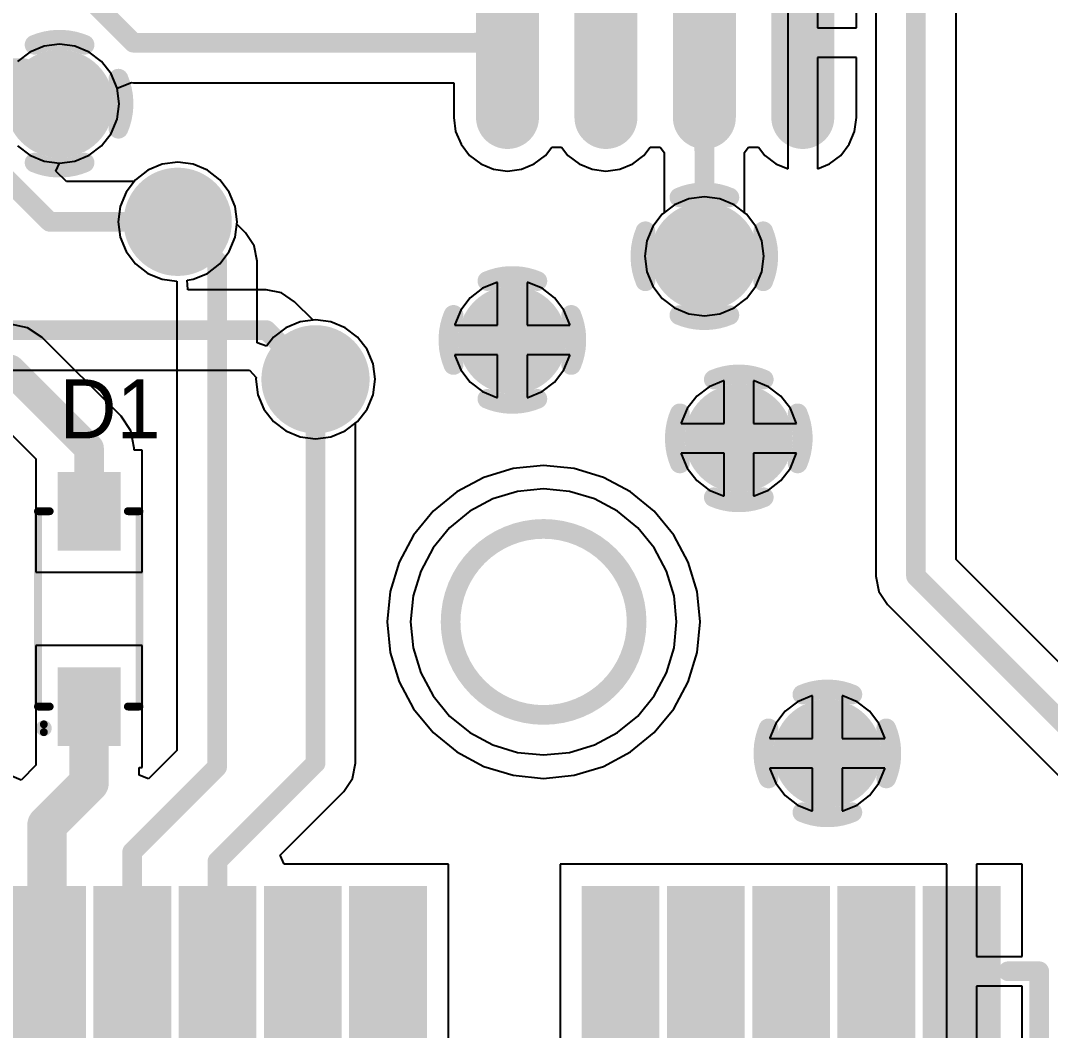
# Model space of a CAD drawing. Extents: x 68.2 to 119.3, y 46.6 to 104.3.
# Drawn here: x 98.72 to 112.01, y 69.96 to 82.99 of the extents above; entities that cross this region are included whole.
import ezdxf

# ---------------------------------------------------------------- set-up
doc = ezdxf.new("R2010")
doc.units = 0
doc.layers.get('0').update_dxf_attribs({"linetype": 'CONTINUOUS'})
for name, color, linetype in [('BOTTOMLAYER', 5, 'CONTINUOUS'), ('BOTTOMSOLDER', 6, 'CONTINUOUS'), ('INTERNALPLANE1', 76, 'CONTINUOUS'), ('INTERNALPLANE2', 16, 'CONTINUOUS'), ('KEEPOUTLAYER', 6, 'CONTINUOUS'), ('MULTILAYER', 9, 'CONTINUOUS'), ('TOPLAYER', 1, 'CONTINUOUS'), ('TOPOVERLAY', 2, 'CONTINUOUS'), ('TOPPASTE', 8, 'CONTINUOUS'), ('TOPSOLDER', 216, 'CONTINUOUS')]:
    doc.layers.add(name, color=color, linetype=linetype)

# ---------------------------------------------------------------- blocks, each defined once
blk = doc.blocks.new('SOD323_2')
at = {"layer": 'TOPLAYER'}
for points in [[(-2.926, -0.305), (-2.114, -0.305), (-2.926, 0.305), (-2.114, 0.305)], [(-0.406, -0.305), (0.406, -0.305), (-0.406, 0.305), (0.406, 0.305)]]:
    blk.add_solid(points, dxfattribs=at)
at = {"layer": 'TOPOVERLAY'}
for points, const_width in [([(-2.749, 0.584, 1), (-2.851, 0.584, 1)], 0.102), ([(-2.545, 0.66, 1), (-2.495, 0.66, 1)], 0.0508), ([(-2.545, 0.66, 1), (-2.495, 0.66, 1)], 0.0508), ([(-0.025, 0.66, 1), (0.025, 0.66, 1)], 0.0508), ([(-0.025, 0.66, 1), (0.025, 0.66, 1)], 0.0508), ([(-2.876, 0.584, 1), (-2.825, 0.584, 1)], 0.0508), ([(-2.775, 0.584, 1), (-2.724, 0.584, 1)], 0.0508), ([(-2.545, 0.508, 1), (-2.495, 0.508, 1)], 0.0508), ([(-0.025, 0.508, 1), (0.025, 0.508, 1)], 0.0508), ([(-2.545, -0.5, 1), (-2.495, -0.5, 1)], 0.0508), ([(-0.025, -0.5, 1), (0.025, -0.5, 1)], 0.0508), ([(-2.545, -0.65, 1), (-2.495, -0.65, 1)], 0.0508), ([(-2.545, -0.65, 1), (-2.495, -0.65, 1)], 0.0508), ([(-0.025, -0.65, 1), (0.025, -0.65, 1)], 0.0508), ([(-0.025, -0.65, 1), (0.025, -0.65, 1)], 0.0508)]:
    blk.add_lwpolyline(points, format="xyb", close=True, dxfattribs=dict(at, const_width=const_width))
at = {"layer": 'TOPOVERLAY', "const_width": 0.102}
for points in [[(-2.52, 0.66), (-2.52, 0.508)], [(-2.52, 0.66), (0, 0.66)], [(0, 0.66), (0, 0.508)], [(-2.52, -0.5), (-2.52, -0.65)], [(0, -0.5), (0, -0.65)], [(-2.52, -0.65), (0, -0.65)]]:
    blk.add_lwpolyline(points, dxfattribs=at)
at = {"layer": 'TOPPASTE'}
for points in [[(-2.926, -0.305), (-2.114, -0.305), (-2.926, 0.305), (-2.114, 0.305)], [(-0.406, -0.305), (0.406, -0.305), (-0.406, 0.305), (0.406, 0.305)]]:
    blk.add_solid(points, dxfattribs=at)
at = {"layer": 'TOPSOLDER'}
for points in [[(-3.028, -0.406), (-2.012, -0.406), (-3.028, 0.406), (-2.012, 0.406)], [(-0.508, -0.406), (0.508, -0.406), (-0.508, 0.406), (0.508, 0.406)]]:
    blk.add_solid(points, dxfattribs=at)
blk = doc.blocks.new('NEO_M8N_10')
at = {"layer": 'TOPLAYER'}
for points in [[(1.8, 13.2), (1.8, 11.2), (2.6, 13.2), (2.6, 11.2)], [(2.9, 13.2), (2.9, 11.2), (3.7, 13.2), (3.7, 11.2)], [(4, 13.2), (4, 11.2), (4.8, 13.2), (4.8, 11.2)], [(5.1, 13.2), (5.1, 11.2), (5.9, 13.2), (5.9, 11.2)], [(6.2, 13.2), (6.2, 11.2), (7, 13.2), (7, 11.2)], [(9.2, 13.2), (9.2, 11.2), (10, 13.2), (10, 11.2)], [(10.3, 13.2), (10.3, 11.2), (11.1, 13.2), (11.1, 11.2)], [(11.4, 13.2), (11.4, 11.2), (12.2, 13.2), (12.2, 11.2)], [(12.5, 13.2), (12.5, 11.2), (13.3, 13.2), (13.3, 11.2)], [(13.6, 13.2), (13.6, 11.2), (14.4, 13.2), (14.4, 11.2)]]:
    blk.add_solid(points, dxfattribs=at)
at = {"layer": 'TOPOVERLAY', "const_width": 0.254}
for points in [[(14.6, 12.2), (15, 12.2)], [(15, 12.2), (15, 0)]]:
    blk.add_lwpolyline(points, dxfattribs=at)
at = {"layer": 'TOPOVERLAY', "const_width": 0.127}
for points in [[(14.536, 12.2, 1), (14.663, 12.2, 1)], [(14.937, 12.2, 1), (15.064, 12.2, 1)], [(14.937, 12.2, 1), (15.064, 12.2, 1)]]:
    blk.add_lwpolyline(points, format="xyb", close=True, dxfattribs=at)
at = {"layer": 'TOPPASTE'}
for points in [[(1.8, 13.2), (1.8, 11.2), (2.6, 13.2), (2.6, 11.2)], [(2.9, 13.2), (2.9, 11.2), (3.7, 13.2), (3.7, 11.2)], [(4, 13.2), (4, 11.2), (4.8, 13.2), (4.8, 11.2)], [(5.1, 13.2), (5.1, 11.2), (5.9, 13.2), (5.9, 11.2)], [(6.2, 13.2), (6.2, 11.2), (7, 13.2), (7, 11.2)], [(9.2, 13.2), (9.2, 11.2), (10, 13.2), (10, 11.2)], [(10.3, 13.2), (10.3, 11.2), (11.1, 13.2), (11.1, 11.2)], [(11.4, 13.2), (11.4, 11.2), (12.2, 13.2), (12.2, 11.2)], [(12.5, 13.2), (12.5, 11.2), (13.3, 13.2), (13.3, 11.2)], [(13.6, 13.2), (13.6, 11.2), (14.4, 13.2), (14.4, 11.2)]]:
    blk.add_solid(points, dxfattribs=at)
at = {"layer": 'TOPSOLDER'}
for points in [[(1.698, 13.302), (1.698, 11.098), (2.702, 13.302), (2.702, 11.098)], [(2.798, 13.302), (2.798, 11.098), (3.802, 13.302), (3.802, 11.098)], [(3.898, 13.302), (3.898, 11.098), (4.902, 13.302), (4.902, 11.098)], [(4.998, 13.302), (4.998, 11.098), (6.002, 13.302), (6.002, 11.098)], [(6.098, 13.302), (6.098, 11.098), (7.102, 13.302), (7.102, 11.098)], [(9.098, 13.302), (9.098, 11.098), (10.102, 13.302), (10.102, 11.098)], [(10.198, 13.302), (10.198, 11.098), (11.202, 13.302), (11.202, 11.098)], [(11.298, 13.302), (11.298, 11.098), (12.302, 13.302), (12.302, 11.098)], [(12.398, 13.302), (12.398, 11.098), (13.402, 13.302), (13.402, 11.098)], [(13.498, 13.302), (13.498, 11.098), (14.502, 13.302), (14.502, 11.098)]]:
    blk.add_solid(points, dxfattribs=at)
blk = doc.blocks.new('SO_8_11')
at = {"layer": 'TOPLAYER', "const_width": 0.61}
for points in [[(0.965, 0), (-0.965, 0)], [(6.553, 0), (4.623, 0)], [(0.965, -1.27), (-0.965, -1.27)], [(6.553, -1.27), (4.623, -1.27)], [(0.965, -2.54), (-0.965, -2.54)], [(6.553, -2.54), (4.623, -2.54)], [(0.965, -3.81), (-0.965, -3.81)], [(6.553, -3.81), (4.623, -3.81)]]:
    blk.add_lwpolyline(points, dxfattribs=at)
at = {"layer": 'TOPLAYER', "const_width": 0.305}
for points in [[(-1.118, 0, 1), (-0.813, 0, 1)], [(0.813, 0, 1), (1.118, 0, 1)], [(4.47, 0, 1), (4.775, 0, 1)], [(6.401, 0, 1), (6.706, 0, 1)], [(-1.118, -1.27, 1), (-0.813, -1.27, 1)], [(0.813, -1.27, 1), (1.118, -1.27, 1)], [(4.47, -1.27, 1), (4.775, -1.27, 1)], [(6.401, -1.27, 1), (6.706, -1.27, 1)], [(-1.118, -2.54, 1), (-0.813, -2.54, 1)], [(0.813, -2.54, 1), (1.118, -2.54, 1)], [(4.47, -2.54, 1), (4.775, -2.54, 1)], [(6.401, -2.54, 1), (6.706, -2.54, 1)], [(-1.118, -3.81, 1), (-0.813, -3.81, 1)], [(0.813, -3.81, 1), (1.118, -3.81, 1)], [(4.47, -3.81, 1), (4.775, -3.81, 1)], [(6.401, -3.81, 1), (6.706, -3.81, 1)]]:
    blk.add_lwpolyline(points, format="xyb", close=True, dxfattribs=at)
at = {"layer": 'TOPOVERLAY', "const_width": 0.254}
for points in [[(1.524, 0.635), (1.524, -4.445)], [(1.524, 0.635), (2.159, 0.635)], [(3.429, 0.635), (4.064, 0.635)], [(4.064, 0.635), (4.064, -4.445)], [(1.524, -4.445), (4.064, -4.445)]]:
    blk.add_lwpolyline(points, dxfattribs=at)
at = {"layer": 'TOPOVERLAY', "const_width": 0.127}
for points in [[(1.46, 0.635, 1), (1.587, 0.635, 1)], [(1.46, 0.635, 1), (1.587, 0.635, 1)], [(2.095, 0.635, 1), (2.223, 0.635, 1)], [(2.095, 0.635, 1), (2.223, 0.635, 1)], [(3.365, 0.635, 1), (3.493, 0.635, 1)], [(3.365, 0.635, 1), (3.493, 0.635, 1)], [(4, 0.635, 1), (4.128, 0.635, 1)], [(4, 0.635, 1), (4.128, 0.635, 1)], [(1.46, -4.445, 1), (1.587, -4.445, 1)], [(1.46, -4.445, 1), (1.587, -4.445, 1)], [(4, -4.445, 1), (4.128, -4.445, 1)], [(4, -4.445, 1), (4.128, -4.445, 1)]]:
    blk.add_lwpolyline(points, format="xyb", close=True, dxfattribs=at)
at = {"layer": 'TOPOVERLAY', "const_width": 0.254}
blk.add_lwpolyline([(3.429, 0.635, -1), (2.159, 0.635)], format="xyb", dxfattribs=at)
at = {"layer": 'TOPPASTE', "const_width": 0.61}
for points in [[(0.965, 0), (-0.965, 0)], [(6.553, 0), (4.623, 0)], [(0.965, -1.27), (-0.965, -1.27)], [(6.553, -1.27), (4.623, -1.27)], [(0.965, -2.54), (-0.965, -2.54)], [(6.553, -2.54), (4.623, -2.54)], [(0.965, -3.81), (-0.965, -3.81)], [(6.553, -3.81), (4.623, -3.81)]]:
    blk.add_lwpolyline(points, dxfattribs=at)
at = {"layer": 'TOPPASTE', "const_width": 0.305}
for points in [[(-1.118, 0, 1), (-0.813, 0, 1)], [(0.813, 0, 1), (1.118, 0, 1)], [(4.47, 0, 1), (4.775, 0, 1)], [(6.401, 0, 1), (6.706, 0, 1)], [(-1.118, -1.27, 1), (-0.813, -1.27, 1)], [(0.813, -1.27, 1), (1.118, -1.27, 1)], [(4.47, -1.27, 1), (4.775, -1.27, 1)], [(6.401, -1.27, 1), (6.706, -1.27, 1)], [(-1.118, -2.54, 1), (-0.813, -2.54, 1)], [(0.813, -2.54, 1), (1.118, -2.54, 1)], [(4.47, -2.54, 1), (4.775, -2.54, 1)], [(6.401, -2.54, 1), (6.706, -2.54, 1)], [(-1.118, -3.81, 1), (-0.813, -3.81, 1)], [(0.813, -3.81, 1), (1.118, -3.81, 1)], [(4.47, -3.81, 1), (4.775, -3.81, 1)], [(6.401, -3.81, 1), (6.706, -3.81, 1)]]:
    blk.add_lwpolyline(points, format="xyb", close=True, dxfattribs=at)
at = {"layer": 'TOPSOLDER', "const_width": 0.813}
for points in [[(0.965, 0), (-0.965, 0)], [(6.553, 0), (4.623, 0)], [(0.965, -1.27), (-0.965, -1.27)], [(6.553, -1.27), (4.623, -1.27)], [(0.965, -2.54), (-0.965, -2.54)], [(6.553, -2.54), (4.623, -2.54)], [(0.965, -3.81), (-0.965, -3.81)], [(6.553, -3.81), (4.623, -3.81)]]:
    blk.add_lwpolyline(points, dxfattribs=at)
at = {"layer": 'TOPSOLDER', "const_width": 0.406}
for points in [[(-1.168, 0, 1), (-0.762, 0, 1)], [(0.762, 0, 1), (1.168, 0, 1)], [(4.42, 0, 1), (4.826, 0, 1)], [(6.35, 0, 1), (6.756, 0, 1)], [(-1.168, -1.27, 1), (-0.762, -1.27, 1)], [(0.762, -1.27, 1), (1.168, -1.27, 1)], [(4.42, -1.27, 1), (4.826, -1.27, 1)], [(6.35, -1.27, 1), (6.756, -1.27, 1)], [(-1.168, -2.54, 1), (-0.762, -2.54, 1)], [(0.762, -2.54, 1), (1.168, -2.54, 1)], [(4.42, -2.54, 1), (4.826, -2.54, 1)], [(6.35, -2.54, 1), (6.756, -2.54, 1)], [(-1.168, -3.81, 1), (-0.762, -3.81, 1)], [(0.762, -3.81, 1), (1.168, -3.81, 1)], [(4.42, -3.81, 1), (4.826, -3.81, 1)], [(6.35, -3.81, 1), (6.756, -3.81, 1)]]:
    blk.add_lwpolyline(points, format="xyb", close=True, dxfattribs=at)
blk = doc.blocks.new('OLED_23')
at = {"layer": 'KEEPOUTLAYER'}
for points, const_width in [([(12.925, -23.45, 1), (10.525, -23.45, 1)], 0.254), ([(10.462, -23.45, 1), (10.589, -23.45, 1)], 0.127), ([(12.862, -23.45, 1), (12.989, -23.45, 1)], 0.127)]:
    blk.add_lwpolyline(points, format="xyb", close=True, dxfattribs=dict(at, const_width=const_width))

msp = doc.modelspace()

# ---------------------------------------------------------------- linework, layer by layer
at = {"layer": 'BOTTOMLAYER'}
for p, q in [((99.026, 82.657), (98.841, 82.581)), ((99.225, 82.684), (99.026, 82.657)), ((99.424, 82.657), (99.225, 82.684)), ((99.609, 82.581), (99.424, 82.657)), ((98.841, 82.581), (98.682, 82.458)), ((99.768, 82.458), (99.609, 82.581)), ((99.891, 82.299), (99.768, 82.458)), ((99.967, 82.114), (99.891, 82.299)), ((99.994, 81.915), (99.967, 82.114)), ((99.967, 81.716), (99.994, 81.915)), ((99.891, 81.531), (99.967, 81.716)), ((99.768, 81.372), (99.891, 81.531)), ((99.609, 81.249), (99.768, 81.372)), ((99.424, 81.173), (99.609, 81.249)), ((99.175, 81.046), (99.225, 81.146)), ((99.313, 80.909), (99.175, 81.046)), ((99.225, 81.146), (99.424, 81.173)), ((100.365, 81.057), (100.206, 80.934)), ((100.55, 81.133), (100.365, 81.057)), ((100.749, 81.16), (100.55, 81.133)), ((100.948, 81.133), (100.749, 81.16)), ((101.133, 81.057), (100.948, 81.133)), ((101.292, 80.934), (101.133, 81.057)), ((100.206, 80.934), (100.186, 80.909)), ((101.415, 80.775), (101.292, 80.934)), ((100.186, 80.909), (99.313, 80.909)), ((101.491, 80.59), (101.415, 80.775)), ((107.345, 80.689), (107.159, 80.612)), ((107.544, 80.715), (107.345, 80.689)), ((107.743, 80.689), (107.544, 80.715)), ((107.928, 80.612), (107.743, 80.689)), ((101.518, 80.391), (101.491, 80.59)), ((107.159, 80.612), (107, 80.49)), ((108.087, 80.49), (107.928, 80.612)), ((101.491, 80.192), (101.518, 80.391)), ((107, 80.49), (106.878, 80.331)), ((108.209, 80.331), (108.087, 80.49)), ((106.878, 80.331), (106.801, 80.145)), ((108.286, 80.145), (108.209, 80.331)), ((101.415, 80.007), (101.491, 80.192)), ((106.801, 80.145), (106.775, 79.946)), ((108.312, 79.946), (108.286, 80.145)), ((101.292, 79.848), (101.415, 80.007)), ((106.775, 79.946), (106.801, 79.747)), ((108.286, 79.747), (108.312, 79.946)), ((100.948, 79.649), (101.133, 79.725)), ((101.133, 79.725), (101.292, 79.848)), ((106.801, 79.747), (106.878, 79.562)), ((108.209, 79.562), (108.286, 79.747)), ((100.872, 79.639), (100.948, 79.649)), ((100.873, 79.631), (100.872, 79.639)), ((100.876, 79.586), (100.873, 79.631)), ((100.873, 79.631), (100.873, 79.631)), ((100.881, 79.512), (100.876, 79.586)), ((100.876, 79.586), (100.876, 79.586)), ((104.868, 79.609), (104.683, 79.533)), ((104.877, 79.61), (104.868, 79.609)), ((104.877, 79.057), (104.877, 79.61)), ((105.266, 79.609), (105.258, 79.61)), ((105.258, 79.61), (105.258, 79.057)), ((105.451, 79.533), (105.266, 79.609)), ((101.892, 79.512), (100.881, 79.512)), ((102.09, 79.473), (101.892, 79.512)), ((102.258, 79.36), (102.09, 79.473)), ((104.683, 79.533), (104.524, 79.41)), ((105.61, 79.41), (105.451, 79.533)), ((106.878, 79.562), (107, 79.403)), ((108.087, 79.403), (108.209, 79.562)), ((102.495, 79.123), (102.258, 79.36)), ((104.524, 79.41), (104.401, 79.251)), ((105.733, 79.251), (105.61, 79.41)), ((107, 79.403), (107.159, 79.281)), ((107.928, 79.281), (108.087, 79.403)), ((104.401, 79.251), (104.325, 79.066)), ((105.809, 79.066), (105.733, 79.251)), ((107.159, 79.281), (107.345, 79.204)), ((107.345, 79.204), (107.544, 79.178)), ((107.544, 79.178), (107.743, 79.204)), ((107.743, 79.204), (107.928, 79.281)), ((102.527, 79.128), (102.495, 79.123)), ((102.726, 79.101), (102.527, 79.128)), ((102.911, 79.025), (102.726, 79.101)), ((104.325, 79.066), (104.324, 79.057)), ((104.324, 79.057), (104.877, 79.057)), ((105.258, 79.057), (105.81, 79.057)), ((105.81, 79.057), (105.809, 79.066)), ((103.07, 78.902), (102.911, 79.025)), ((103.193, 78.743), (103.07, 78.902)), ((103.269, 78.558), (103.193, 78.743)), ((104.877, 78.676), (104.324, 78.676)), ((104.324, 78.676), (104.325, 78.668)), ((104.325, 78.668), (104.401, 78.483)), ((104.877, 78.124), (104.877, 78.676)), ((105.81, 78.676), (105.258, 78.676)), ((105.258, 78.676), (105.258, 78.124)), ((105.733, 78.483), (105.809, 78.668)), ((105.809, 78.668), (105.81, 78.676)), ((103.296, 78.359), (103.269, 78.558)), ((98.59, 78.476), (101.677, 78.476)), ((101.677, 78.476), (101.677, 78.476)), ((101.677, 78.476), (101.677, 78.476)), ((101.677, 78.476), (101.761, 78.381)), ((104.401, 78.483), (104.524, 78.324)), ((105.61, 78.324), (105.733, 78.483)), ((101.761, 78.381), (101.758, 78.359)), ((101.758, 78.359), (101.785, 78.16)), ((103.269, 78.16), (103.296, 78.359)), ((104.524, 78.324), (104.683, 78.201)), ((105.451, 78.201), (105.61, 78.324)), ((107.604, 78.263), (107.445, 78.14)), ((107.789, 78.339), (107.604, 78.263)), ((107.798, 78.34), (107.789, 78.339)), ((107.798, 77.787), (107.798, 78.34)), ((108.187, 78.339), (108.179, 78.34)), ((108.179, 78.34), (108.179, 77.787)), ((108.372, 78.263), (108.187, 78.339)), ((108.531, 78.14), (108.372, 78.263)), ((101.785, 78.16), (101.861, 77.975)), ((103.193, 77.975), (103.269, 78.16)), ((104.683, 78.201), (104.868, 78.125)), ((104.868, 78.125), (104.877, 78.124)), ((105.258, 78.124), (105.266, 78.125)), ((105.266, 78.125), (105.451, 78.201)), ((107.445, 78.14), (107.322, 77.981)), ((108.654, 77.981), (108.531, 78.14)), ((101.861, 77.975), (101.984, 77.816)), ((103.07, 77.816), (103.193, 77.975)), ((107.322, 77.981), (107.246, 77.796)), ((108.73, 77.796), (108.654, 77.981)), ((101.984, 77.816), (102.143, 77.693)), ((102.911, 77.693), (103.07, 77.816)), ((107.246, 77.796), (107.245, 77.787)), ((107.245, 77.787), (107.798, 77.787)), ((108.179, 77.787), (108.731, 77.787)), ((108.731, 77.787), (108.73, 77.796)), ((102.143, 77.693), (102.328, 77.617)), ((102.328, 77.617), (102.527, 77.59)), ((102.527, 77.59), (102.726, 77.617)), ((102.726, 77.617), (102.911, 77.693)), ((107.798, 77.406), (107.245, 77.406)), ((107.245, 77.406), (107.246, 77.398)), ((107.246, 77.398), (107.322, 77.213)), ((107.798, 76.854), (107.798, 77.406)), ((108.731, 77.406), (108.179, 77.406)), ((108.179, 77.406), (108.179, 76.854)), ((108.654, 77.213), (108.73, 77.398)), ((108.73, 77.398), (108.731, 77.406)), ((105.076, 77.208), (104.698, 77.093)), ((105.47, 77.247), (105.076, 77.208)), ((105.864, 77.208), (105.47, 77.247)), ((106.242, 77.093), (105.864, 77.208)), ((107.322, 77.213), (107.445, 77.054)), ((108.531, 77.054), (108.654, 77.213)), ((104.698, 77.093), (104.349, 76.907)), ((106.591, 76.907), (106.242, 77.093)), ((107.445, 77.054), (107.604, 76.931)), ((107.604, 76.931), (107.789, 76.855)), ((108.187, 76.855), (108.372, 76.931)), ((108.372, 76.931), (108.531, 77.054)), ((104.349, 76.907), (104.043, 76.656)), ((106.897, 76.656), (106.591, 76.907)), ((107.789, 76.855), (107.798, 76.854)), ((108.179, 76.854), (108.187, 76.855)), ((104.043, 76.656), (103.792, 76.35)), ((107.148, 76.35), (106.897, 76.656)), ((103.792, 76.35), (103.606, 76.001)), ((107.334, 76.001), (107.148, 76.35)), ((103.606, 76.001), (103.491, 75.623)), ((107.449, 75.623), (107.334, 76.001)), ((103.491, 75.623), (103.452, 75.229)), ((107.488, 75.229), (107.449, 75.623)), ((103.452, 75.229), (103.491, 74.835)), ((107.449, 74.835), (107.488, 75.229)), ((103.491, 74.835), (103.606, 74.457)), ((107.334, 74.457), (107.449, 74.835)), ((103.606, 74.457), (103.792, 74.108)), ((107.148, 74.108), (107.334, 74.457)), ((108.932, 74.275), (108.747, 74.199)), ((108.941, 74.276), (108.932, 74.275)), ((108.941, 73.724), (108.941, 74.276)), ((109.33, 74.275), (109.322, 74.276)), ((109.322, 74.276), (109.322, 73.724)), ((109.515, 74.199), (109.33, 74.275)), ((108.747, 74.199), (108.588, 74.076)), ((109.674, 74.076), (109.515, 74.199)), ((103.792, 74.108), (104.043, 73.802)), ((106.897, 73.802), (107.148, 74.108)), ((108.588, 74.076), (108.465, 73.917)), ((109.797, 73.917), (109.674, 74.076)), ((108.465, 73.917), (108.389, 73.732)), ((109.873, 73.732), (109.797, 73.917)), ((104.043, 73.802), (104.349, 73.551)), ((106.591, 73.551), (106.897, 73.802)), ((108.389, 73.732), (108.388, 73.724)), ((108.388, 73.724), (108.941, 73.724)), ((109.322, 73.724), (109.874, 73.724)), ((109.874, 73.724), (109.873, 73.732)), ((104.349, 73.551), (104.698, 73.365)), ((106.242, 73.365), (106.591, 73.551)), ((104.698, 73.365), (105.076, 73.25)), ((105.864, 73.25), (106.242, 73.365)), ((108.941, 73.343), (108.388, 73.343)), ((108.388, 73.343), (108.389, 73.334)), ((108.941, 72.79), (108.941, 73.343)), ((109.874, 73.343), (109.322, 73.343)), ((109.322, 73.343), (109.322, 72.79)), ((109.873, 73.334), (109.874, 73.343)), ((105.076, 73.25), (105.47, 73.211)), ((105.47, 73.211), (105.864, 73.25)), ((108.389, 73.334), (108.465, 73.149)), ((109.797, 73.149), (109.873, 73.334)), ((108.465, 73.149), (108.588, 72.99)), ((109.674, 72.99), (109.797, 73.149)), ((108.588, 72.99), (108.747, 72.867)), ((109.515, 72.867), (109.674, 72.99)), ((108.747, 72.867), (108.932, 72.791)), ((109.33, 72.791), (109.515, 72.867)), ((108.932, 72.791), (108.941, 72.79)), ((109.322, 72.79), (109.33, 72.791))]:
    msp.add_line(p, q, dxfattribs=at)
at = {"layer": 'BOTTOMLAYER', "const_width": 0.254}
for points in [[(94.399, 85.09), (99.098, 80.391)], [(99.098, 80.391), (100.749, 80.391)], [(98.59, 78.994), (101.892, 78.994)], [(101.892, 78.994), (102.527, 78.359)]]:
    msp.add_lwpolyline(points, dxfattribs=at)
at = {"layer": 'BOTTOMLAYER'}
for points, const_width in [([(99.035, 81.915, 1), (99.416, 81.915, 1)], 0.381), ([(100.559, 80.391, 1), (100.94, 80.391, 1)], 0.381), ([(99.035, 80.391, 1), (99.162, 80.391, 1)], 0.127), ([(99.035, 80.391, 1), (99.162, 80.391, 1)], 0.127), ([(100.686, 80.391, 1), (100.813, 80.391, 1)], 0.127), ([(107.353, 79.946, 1), (107.734, 79.946, 1)], 0.381), ([(104.877, 78.867, 1), (105.258, 78.867, 1)], 0.381), ([(101.829, 78.994, 1), (101.956, 78.994, 1)], 0.127), ([(101.829, 78.994, 1), (101.956, 78.994, 1)], 0.127), ([(102.337, 78.359, 1), (102.718, 78.359, 1)], 0.381), ([(102.464, 78.359, 1), (102.591, 78.359, 1)], 0.127), ([(107.798, 77.597, 1), (108.179, 77.597, 1)], 0.381), ([(108.941, 73.533, 1), (109.322, 73.533, 1)], 0.381)]:
    msp.add_lwpolyline(points, format="xyb", close=True, dxfattribs=dict(at, const_width=const_width))
at = {"layer": 'BOTTOMSOLDER', "const_width": 0.483}
for points in [[(98.984, 81.915, 1), (99.466, 81.915, 1)], [(100.508, 80.391, 1), (100.99, 80.391, 1)], [(107.302, 79.946, 1), (107.785, 79.946, 1)], [(104.826, 78.867, 1), (105.308, 78.867, 1)], [(102.286, 78.359, 1), (102.768, 78.359, 1)], [(107.747, 77.597, 1), (108.229, 77.597, 1)], [(108.89, 73.533, 1), (109.372, 73.533, 1)]]:
    msp.add_lwpolyline(points, format="xyb", close=True, dxfattribs=at)
at = {"layer": 'INTERNALPLANE1'}
for points, const_width in [([(98.876, 81.915, 1), (99.574, 81.915, 1)], 0.699), ([(100.4, 80.391, 1), (101.098, 80.391, 1)], 0.699), ([(107.194, 79.946, 1), (107.893, 79.946, 1)], 0.699), ([(104.681, 79.627, 1), (104.808, 79.627, 1)], 0.127), ([(105.326, 79.627, 1), (105.453, 79.627, 1)], 0.127), ([(104.244, 79.19, 1), (104.371, 79.19, 1)], 0.127), ([(105.763, 79.19, 1), (105.89, 79.19, 1)], 0.127), ([(102.178, 78.359, 1), (102.876, 78.359, 1)], 0.699), ([(104.244, 78.544, 1), (104.371, 78.544, 1)], 0.127), ([(105.763, 78.544, 1), (105.89, 78.544, 1)], 0.127), ([(107.602, 78.357, 1), (107.729, 78.357, 1)], 0.127), ([(108.247, 78.357, 1), (108.374, 78.357, 1)], 0.127), ([(104.681, 78.107, 1), (104.808, 78.107, 1)], 0.127), ([(105.326, 78.107, 1), (105.453, 78.107, 1)], 0.127), ([(107.165, 77.92, 1), (107.292, 77.92, 1)], 0.127), ([(108.684, 77.92, 1), (108.811, 77.92, 1)], 0.127), ([(107.165, 77.274, 1), (107.292, 77.274, 1)], 0.127), ([(108.684, 77.274, 1), (108.811, 77.274, 1)], 0.127), ([(107.602, 76.837, 1), (107.729, 76.837, 1)], 0.127), ([(108.247, 76.837, 1), (108.374, 76.837, 1)], 0.127), ([(108.745, 74.293, 1), (108.872, 74.293, 1)], 0.127), ([(109.39, 74.293, 1), (109.517, 74.293, 1)], 0.127), ([(108.308, 73.856, 1), (108.435, 73.856, 1)], 0.127), ([(109.827, 73.856, 1), (109.954, 73.856, 1)], 0.127), ([(108.308, 73.21, 1), (108.435, 73.21, 1)], 0.127), ([(109.827, 73.21, 1), (109.954, 73.21, 1)], 0.127), ([(108.745, 72.773, 1), (108.872, 72.773, 1)], 0.127), ([(109.39, 72.773, 1), (109.517, 72.773, 1)], 0.127)]:
    msp.add_lwpolyline(points, format="xyb", close=True, dxfattribs=dict(at, const_width=const_width))
at = {"layer": 'INTERNALPLANE1', "const_width": 0.254}
for points in [[(104.744, 79.627, -0.203452), (105.39, 79.627)], [(104.307, 78.544, -0.203452), (104.307, 79.19)], [(105.827, 79.19, -0.203452), (105.827, 78.544)], [(107.665, 78.357, -0.203452), (108.311, 78.357)], [(105.39, 78.107, -0.203452), (104.744, 78.107)], [(107.228, 77.274, -0.203452), (107.228, 77.92)], [(108.748, 77.92, -0.203452), (108.748, 77.274)], [(108.311, 76.837, -0.203452), (107.665, 76.837)], [(108.808, 74.293, -0.203452), (109.454, 74.293)], [(108.371, 73.21, -0.203452), (108.371, 73.856)], [(109.891, 73.856, -0.203452), (109.891, 73.21)], [(109.454, 72.773, -0.203452), (108.808, 72.773)]]:
    msp.add_lwpolyline(points, format="xyb", dxfattribs=at)
at = {"layer": 'INTERNALPLANE2', "const_width": 0.254}
for points in [[(98.902, 82.675, -0.203452), (99.548, 82.675)], [(99.985, 82.238, -0.203452), (99.985, 81.592)], [(99.548, 81.155, -0.203452), (98.902, 81.155)], [(107.221, 80.706, -0.203452), (107.866, 80.706)], [(106.784, 79.624, -0.203452), (106.784, 80.269)], [(108.303, 80.269, -0.203452), (108.303, 79.624)], [(107.866, 79.187, -0.203452), (107.221, 79.187)]]:
    msp.add_lwpolyline(points, format="xyb", dxfattribs=at)
at = {"layer": 'INTERNALPLANE2'}
for points, const_width in [([(98.839, 82.675, 1), (98.966, 82.675, 1)], 0.127), ([(99.484, 82.675, 1), (99.611, 82.675, 1)], 0.127), ([(99.921, 82.238, 1), (100.048, 82.238, 1)], 0.127), ([(99.921, 81.592, 1), (100.048, 81.592, 1)], 0.127), ([(98.839, 81.155, 1), (98.966, 81.155, 1)], 0.127), ([(99.484, 81.155, 1), (99.611, 81.155, 1)], 0.127), ([(100.4, 80.391, 1), (101.098, 80.391, 1)], 0.699), ([(107.158, 80.706, 1), (107.285, 80.706, 1)], 0.127), ([(107.803, 80.706, 1), (107.93, 80.706, 1)], 0.127), ([(106.72, 80.269, 1), (106.847, 80.269, 1)], 0.127), ([(108.24, 80.269, 1), (108.367, 80.269, 1)], 0.127), ([(106.72, 79.624, 1), (106.847, 79.624, 1)], 0.127), ([(108.24, 79.624, 1), (108.367, 79.624, 1)], 0.127), ([(104.718, 78.867, 1), (105.416, 78.867, 1)], 0.699), ([(107.158, 79.187, 1), (107.285, 79.187, 1)], 0.127), ([(107.803, 79.187, 1), (107.93, 79.187, 1)], 0.127), ([(102.178, 78.359, 1), (102.876, 78.359, 1)], 0.699), ([(107.639, 77.597, 1), (108.337, 77.597, 1)], 0.699), ([(108.782, 73.533, 1), (109.48, 73.533, 1)], 0.699)]:
    msp.add_lwpolyline(points, format="xyb", close=True, dxfattribs=dict(at, const_width=const_width))
at = {"layer": 'MULTILAYER', "const_width": 0.381}
for points in [[(99.035, 81.915, 1), (99.416, 81.915, 1)], [(100.559, 80.391, 1), (100.94, 80.391, 1)], [(107.353, 79.946, 1), (107.734, 79.946, 1)], [(104.877, 78.867, 1), (105.258, 78.867, 1)], [(102.337, 78.359, 1), (102.718, 78.359, 1)], [(107.798, 77.597, 1), (108.179, 77.597, 1)], [(108.941, 73.533, 1), (109.322, 73.533, 1)]]:
    msp.add_lwpolyline(points, format="xyb", close=True, dxfattribs=at)
at = {"layer": 'TOPLAYER'}
for p, q in [((109.756, 90.59), (109.756, 75.819)), ((108.623, 82.702), (108.623, 84.331)), ((109.004, 84.331), (109.004, 82.893)), ((110.792, 76.034), (110.792, 84.184)), ((109.505, 82.893), (109.505, 83.668)), ((109.004, 82.893), (109.505, 82.893)), ((108.623, 81.074), (108.623, 82.702)), ((109.505, 82.512), (109.004, 82.512)), ((109.004, 82.512), (109.004, 81.074)), ((109.505, 81.737), (109.505, 82.512)), ((99.967, 82.114), (100.151, 82.19)), ((99.994, 81.915), (99.967, 82.114)), ((100.151, 82.19), (100.178, 82.184)), ((100.178, 82.184), (104.312, 82.184)), ((104.312, 82.184), (104.312, 81.737)), ((99.967, 81.716), (99.994, 81.915)), ((99.891, 81.531), (99.967, 81.716)), ((104.312, 81.737), (104.335, 81.558)), ((109.482, 81.558), (109.505, 81.737)), ((99.768, 81.372), (99.891, 81.531)), ((104.335, 81.558), (104.405, 81.391)), ((109.413, 81.391), (109.482, 81.558)), ((98.682, 81.372), (98.841, 81.249)), ((99.609, 81.249), (99.768, 81.372)), ((104.405, 81.391), (104.514, 81.248)), ((105.493, 81.248), (105.575, 81.355)), ((105.575, 81.355), (105.702, 81.355)), ((105.702, 81.355), (105.784, 81.248)), ((106.763, 81.248), (106.845, 81.355)), ((106.845, 81.355), (106.972, 81.355)), ((106.972, 81.355), (107.018, 81.296)), ((108.07, 81.296), (108.115, 81.355)), ((108.115, 81.355), (108.242, 81.355)), ((108.242, 81.355), (108.324, 81.248)), ((109.303, 81.248), (109.413, 81.391)), ((98.841, 81.249), (99.026, 81.173)), ((99.424, 81.173), (99.609, 81.249)), ((104.514, 81.248), (104.658, 81.138)), ((105.349, 81.138), (105.493, 81.248)), ((105.784, 81.248), (105.928, 81.138)), ((106.619, 81.138), (106.763, 81.248)), ((107.018, 81.296), (107.025, 81.286)), ((107.025, 81.286), (107.026, 81.283)), ((107.026, 81.283), (107.026, 80.509)), ((108.062, 81.283), (108.063, 81.286)), ((108.062, 80.509), (108.062, 81.283)), ((108.063, 81.286), (108.07, 81.296)), ((108.324, 81.248), (108.468, 81.138)), ((109.159, 81.138), (109.303, 81.248)), ((99.026, 81.173), (99.225, 81.146)), ((99.225, 81.146), (99.424, 81.173)), ((100.365, 81.057), (100.206, 80.934)), ((100.55, 81.133), (100.365, 81.057)), ((100.749, 81.16), (100.55, 81.133)), ((100.948, 81.133), (100.749, 81.16)), ((101.133, 81.057), (100.948, 81.133)), ((101.292, 80.934), (101.133, 81.057)), ((104.658, 81.138), (104.825, 81.069)), ((104.825, 81.069), (105.004, 81.045)), ((105.004, 81.045), (105.183, 81.069)), ((105.183, 81.069), (105.349, 81.138)), ((105.928, 81.138), (106.095, 81.069)), ((106.095, 81.069), (106.274, 81.045)), ((106.274, 81.045), (106.453, 81.069)), ((106.453, 81.069), (106.619, 81.138)), ((108.468, 81.138), (108.623, 81.074)), ((109.004, 81.074), (109.159, 81.138)), ((100.206, 80.934), (100.083, 80.775)), ((101.415, 80.775), (101.292, 80.934)), ((100.083, 80.775), (100.007, 80.59)), ((101.491, 80.59), (101.415, 80.775)), ((100.007, 80.59), (99.98, 80.391)), ((101.518, 80.391), (101.491, 80.59)), ((99.98, 80.391), (100.007, 80.192)), ((101.513, 80.359), (101.518, 80.391)), ((107, 80.49), (106.878, 80.331)), ((107.026, 80.509), (107, 80.49)), ((108.087, 80.49), (108.062, 80.509)), ((108.209, 80.331), (108.087, 80.49)), ((101.623, 80.249), (101.513, 80.359)), ((101.736, 80.081), (101.623, 80.249)), ((106.878, 80.331), (106.801, 80.145)), ((108.286, 80.145), (108.209, 80.331)), ((100.007, 80.192), (100.083, 80.007)), ((106.801, 80.145), (106.775, 79.946)), ((108.312, 79.946), (108.286, 80.145)), ((100.083, 80.007), (100.206, 79.848)), ((101.775, 79.883), (101.736, 80.081)), ((101.775, 78.828), (101.775, 79.883)), ((106.775, 79.946), (106.801, 79.747)), ((108.286, 79.747), (108.312, 79.946)), ((100.206, 79.848), (100.365, 79.725)), ((100.365, 79.725), (100.55, 79.649)), ((106.801, 79.747), (106.878, 79.562)), ((108.209, 79.562), (108.286, 79.747)), ((100.55, 79.649), (100.739, 79.624)), ((100.739, 79.624), (100.739, 73.572)), ((104.868, 79.609), (104.683, 79.533)), ((104.877, 79.61), (104.868, 79.609)), ((104.877, 79.057), (104.877, 79.61)), ((105.266, 79.609), (105.258, 79.61)), ((105.258, 79.61), (105.258, 79.057)), ((105.451, 79.533), (105.266, 79.609)), ((104.683, 79.533), (104.524, 79.41)), ((105.61, 79.41), (105.451, 79.533)), ((106.878, 79.562), (107, 79.403)), ((108.087, 79.403), (108.209, 79.562)), ((104.524, 79.41), (104.401, 79.251)), ((105.733, 79.251), (105.61, 79.41)), ((107, 79.403), (107.159, 79.281)), ((107.928, 79.281), (108.087, 79.403)), ((104.401, 79.251), (104.325, 79.066)), ((105.809, 79.066), (105.733, 79.251)), ((107.159, 79.281), (107.345, 79.204)), ((107.345, 79.204), (107.544, 79.178)), ((107.544, 79.178), (107.743, 79.204)), ((107.743, 79.204), (107.928, 79.281)), ((98.813, 79.024), (98.59, 79.069)), ((102.328, 79.101), (102.143, 79.025)), ((102.527, 79.128), (102.328, 79.101)), ((102.726, 79.101), (102.527, 79.128)), ((102.911, 79.025), (102.726, 79.101)), ((104.325, 79.066), (104.324, 79.057)), ((104.324, 79.057), (104.877, 79.057)), ((105.258, 79.057), (105.81, 79.057)), ((105.81, 79.057), (105.809, 79.066)), ((99.002, 78.898), (98.813, 79.024)), ((102.143, 79.025), (101.984, 78.902)), ((103.07, 78.902), (102.911, 79.025)), ((100.018, 77.882), (99.002, 78.898)), ((101.895, 78.787), (101.775, 78.828)), ((101.984, 78.902), (101.895, 78.787)), ((103.193, 78.743), (103.07, 78.902)), ((103.269, 78.558), (103.193, 78.743)), ((104.877, 78.676), (104.324, 78.676)), ((104.324, 78.676), (104.325, 78.668)), ((104.325, 78.668), (104.401, 78.483)), ((104.877, 78.124), (104.877, 78.676)), ((105.81, 78.676), (105.258, 78.676)), ((105.258, 78.676), (105.258, 78.124)), ((105.733, 78.483), (105.809, 78.668)), ((105.809, 78.668), (105.81, 78.676)), ((103.296, 78.359), (103.269, 78.558)), ((104.401, 78.483), (104.524, 78.324)), ((105.61, 78.324), (105.733, 78.483)), ((103.269, 78.16), (103.296, 78.359)), ((104.524, 78.324), (104.683, 78.201)), ((105.451, 78.201), (105.61, 78.324)), ((107.604, 78.263), (107.445, 78.14)), ((107.789, 78.339), (107.604, 78.263)), ((107.798, 78.34), (107.789, 78.339)), ((107.798, 77.787), (107.798, 78.34)), ((108.187, 78.339), (108.179, 78.34)), ((108.179, 78.34), (108.179, 77.787)), ((108.372, 78.263), (108.187, 78.339)), ((108.531, 78.14), (108.372, 78.263)), ((103.193, 77.975), (103.269, 78.16)), ((104.683, 78.201), (104.868, 78.125)), ((104.868, 78.125), (104.877, 78.124)), ((105.258, 78.124), (105.266, 78.125)), ((105.266, 78.125), (105.451, 78.201)), ((107.445, 78.14), (107.322, 77.981)), ((108.654, 77.981), (108.531, 78.14)), ((98.349, 77.903), (98.92, 77.332)), ((100.144, 77.693), (100.018, 77.882)), ((103.07, 77.816), (103.193, 77.975)), ((107.322, 77.981), (107.246, 77.796)), ((108.73, 77.796), (108.654, 77.981)), ((103.045, 77.796), (103.07, 77.816)), ((103.045, 73.406), (103.045, 77.796)), ((107.246, 77.796), (107.245, 77.787)), ((107.245, 77.787), (107.798, 77.787)), ((108.179, 77.787), (108.731, 77.787)), ((108.731, 77.787), (108.73, 77.796)), ((100.189, 77.47), (100.144, 77.693)), ((100.189, 77.445), (100.189, 77.47)), ((98.92, 77.332), (98.92, 75.87)), ((100.292, 77.445), (100.189, 77.445)), ((100.292, 75.87), (100.292, 77.445)), ((107.798, 77.406), (107.245, 77.406)), ((107.245, 77.406), (107.246, 77.398)), ((107.246, 77.398), (107.322, 77.213)), ((107.798, 76.854), (107.798, 77.406)), ((108.731, 77.406), (108.179, 77.406)), ((108.179, 77.406), (108.179, 76.854)), ((108.654, 77.213), (108.73, 77.398)), ((108.73, 77.398), (108.731, 77.406)), ((107.322, 77.213), (107.445, 77.054)), ((108.531, 77.054), (108.654, 77.213)), ((105.47, 76.945), (105.135, 76.912)), ((105.805, 76.912), (105.47, 76.945)), ((107.445, 77.054), (107.604, 76.931)), ((107.604, 76.931), (107.789, 76.855)), ((108.187, 76.855), (108.372, 76.931)), ((108.372, 76.931), (108.531, 77.054)), ((104.813, 76.815), (104.516, 76.656)), ((105.135, 76.912), (104.813, 76.815)), ((106.127, 76.815), (105.805, 76.912)), ((106.424, 76.656), (106.127, 76.815)), ((107.789, 76.855), (107.798, 76.854)), ((108.179, 76.854), (108.187, 76.855)), ((104.516, 76.656), (104.256, 76.443)), ((106.684, 76.443), (106.424, 76.656)), ((104.256, 76.443), (104.043, 76.183)), ((106.897, 76.183), (106.684, 76.443)), ((104.043, 76.183), (103.884, 75.886)), ((107.056, 75.886), (106.897, 76.183)), ((113.307, 73.518), (110.792, 76.034)), ((98.92, 75.87), (100.292, 75.87)), ((103.884, 75.886), (103.787, 75.564)), ((107.153, 75.564), (107.056, 75.886)), ((109.756, 75.819), (109.756, 75.819)), ((109.756, 75.819), (109.756, 75.819)), ((109.756, 75.819), (109.795, 75.621)), ((109.795, 75.621), (109.908, 75.453)), ((103.787, 75.564), (103.754, 75.229)), ((107.186, 75.229), (107.153, 75.564)), ((109.908, 75.453), (112.423, 72.937)), ((103.754, 75.229), (103.787, 74.894)), ((107.153, 74.894), (107.186, 75.229)), ((100.292, 74.925), (98.92, 74.925)), ((98.92, 74.925), (98.92, 73.382)), ((100.292, 73.35), (100.292, 74.925)), ((103.787, 74.894), (103.884, 74.572)), ((107.056, 74.572), (107.153, 74.894)), ((103.884, 74.572), (104.043, 74.275)), ((106.897, 74.275), (107.056, 74.572)), ((104.043, 74.275), (104.256, 74.015)), ((106.684, 74.015), (106.897, 74.275)), ((108.932, 74.275), (108.747, 74.199)), ((108.941, 74.276), (108.932, 74.275)), ((108.941, 73.724), (108.941, 74.276)), ((109.33, 74.275), (109.322, 74.276)), ((109.322, 74.276), (109.322, 73.724)), ((109.515, 74.199), (109.33, 74.275)), ((108.747, 74.199), (108.588, 74.076)), ((109.674, 74.076), (109.515, 74.199)), ((104.256, 74.015), (104.516, 73.802)), ((106.424, 73.802), (106.684, 74.015)), ((108.588, 74.076), (108.465, 73.917)), ((109.797, 73.917), (109.674, 74.076)), ((108.465, 73.917), (108.389, 73.732)), ((109.873, 73.732), (109.797, 73.917)), ((104.516, 73.802), (104.813, 73.643)), ((106.127, 73.643), (106.424, 73.802)), ((104.813, 73.643), (105.135, 73.546)), ((105.805, 73.546), (106.127, 73.643)), ((108.389, 73.732), (108.388, 73.724)), ((108.388, 73.724), (108.941, 73.724)), ((109.322, 73.724), (109.874, 73.724)), ((109.874, 73.724), (109.873, 73.732)), ((100.739, 73.572), (100.371, 73.203)), ((105.135, 73.546), (105.47, 73.513)), ((105.47, 73.513), (105.805, 73.546)), ((98.92, 73.382), (98.728, 73.189)), ((100.253, 73.252), (100.253, 73.35)), ((100.253, 73.35), (100.292, 73.35)), ((103.006, 73.208), (103.045, 73.406)), ((103.045, 73.406), (103.045, 73.406)), ((103.045, 73.406), (103.045, 73.406)), ((103.045, 73.406), (103.045, 73.406)), ((108.941, 73.343), (108.388, 73.343)), ((108.388, 73.343), (108.389, 73.334)), ((108.941, 72.79), (108.941, 73.343)), ((109.874, 73.343), (109.322, 73.343)), ((109.322, 73.343), (109.322, 72.79)), ((109.873, 73.334), (109.874, 73.343)), ((98.728, 73.189), (98.61, 73.238)), ((100.371, 73.203), (100.253, 73.252)), ((102.893, 73.04), (103.006, 73.208)), ((108.389, 73.334), (108.465, 73.149)), ((109.797, 73.149), (109.873, 73.334)), ((108.465, 73.149), (108.588, 72.99)), ((109.674, 72.99), (109.797, 73.149)), ((102.073, 72.22), (102.893, 73.04)), ((108.588, 72.99), (108.747, 72.867)), ((109.515, 72.867), (109.674, 72.99)), ((108.747, 72.867), (108.932, 72.791)), ((109.33, 72.791), (109.515, 72.867)), ((108.932, 72.791), (108.941, 72.79)), ((109.322, 72.79), (109.33, 72.791)), ((102.122, 72.103), (102.073, 72.22)), ((102.682, 72.103), (102.122, 72.103)), ((104.244, 72.103), (102.682, 72.103)), ((102.682, 72.103), (102.682, 72.103)), ((104.244, 69.341), (104.244, 72.103)), ((107.244, 72.103), (105.682, 72.103)), ((105.682, 72.103), (105.682, 69.341)), ((107.882, 72.103), (107.244, 72.103)), ((107.244, 72.103), (107.244, 72.103)), ((109.444, 72.103), (107.882, 72.103)), ((107.882, 72.103), (107.882, 72.103)), ((110.082, 72.103), (109.444, 72.103)), ((109.444, 72.103), (109.444, 72.103)), ((110.672, 72.103), (110.082, 72.103)), ((110.082, 72.103), (110.082, 72.103)), ((110.672, 70.721), (110.672, 72.103)), ((111.644, 72.103), (111.053, 72.103)), ((111.053, 72.103), (111.053, 70.912)), ((111.644, 70.912), (111.644, 72.103)), ((111.053, 70.912), (111.644, 70.912)), ((110.672, 69.341), (110.672, 70.721)), ((111.644, 70.531), (111.053, 70.531)), ((111.053, 70.531), (111.053, 69.341)), ((111.644, 69.341), (111.644, 70.531))]:
    msp.add_line(p, q, dxfattribs=at)
for points, const_width in [([(110.274, 75.819), (110.274, 90.805)], 0.254), ([(98.083, 84.797), (100.178, 82.702)], 0.254), ([(106.274, 82.702), (106.274, 84.404)], 0.254), ([(100.178, 82.702), (105.004, 82.702)], 0.254), ([(107.544, 79.946), (107.544, 82.702)], 0.254), ([(96.761, 82.372), (98.768, 82.372)], 0.254), ([(98.768, 82.372), (99.225, 81.915)], 0.254), ([(100.749, 80.391), (101.257, 79.883)], 0.254), ([(101.257, 73.357), (101.257, 79.883)], 0.254), ([(95.923, 78.486), (98.59, 78.486)], 0.381), ([(98.59, 78.486), (99.606, 77.47)], 0.381), ([(102.527, 73.406), (102.527, 78.359)], 0.254), ([(99.606, 76.657), (99.606, 77.47)], 0.381), ([(110.274, 75.819), (112.941, 73.152)], 0.254), ([(99.606, 73.152), (99.606, 74.137)], 0.508), ([(100.163, 72.263), (101.257, 73.357)], 0.254), ([(101.263, 72.142), (102.527, 73.406)], 0.254), ([(99.063, 72.609), (99.606, 73.152)], 0.508), ([(99.063, 70.722), (99.063, 72.609)], 0.508), ([(100.163, 70.722), (100.163, 72.263)], 0.254), ([(101.263, 70.722), (101.263, 72.142)], 0.254)]:
    msp.add_lwpolyline(points, dxfattribs=dict(at, const_width=const_width))
at = {"layer": 'TOPLAYER', "const_width": 0.254}
for points in [[(104.878, 82.828, -0.198912), (104.574, 82.702)], [(104.574, 82.702, -0.198912), (104.878, 82.577)], [(107.418, 81.611, -0.198912), (107.544, 81.308)], [(107.544, 81.308, -0.198912), (107.669, 81.611)]]:
    msp.add_lwpolyline(points, format="xyb", dxfattribs=at)
at = {"layer": 'TOPLAYER'}
for points, const_width in [([(104.814, 82.828, 1), (104.941, 82.828, 1)], 0.127), ([(100.114, 82.702, 1), (100.241, 82.702, 1)], 0.127), ([(100.114, 82.702, 1), (100.241, 82.702, 1)], 0.127), ([(104.511, 82.702, 1), (104.638, 82.702, 1)], 0.127), ([(104.511, 82.702, 1), (104.638, 82.702, 1)], 0.127), ([(104.94, 82.702, 1), (105.067, 82.702, 1)], 0.127), ([(106.21, 82.702, 1), (106.337, 82.702, 1)], 0.127), ([(107.48, 82.702, 1), (107.607, 82.702, 1)], 0.127), ([(104.814, 82.577, 1), (104.941, 82.577, 1)], 0.127), ([(98.704, 82.372, 1), (98.831, 82.372, 1)], 0.127), ([(98.704, 82.372, 1), (98.831, 82.372, 1)], 0.127), ([(99.035, 81.915, 1), (99.416, 81.915, 1)], 0.381), ([(99.162, 81.915, 1), (99.289, 81.915, 1)], 0.127), ([(107.354, 81.611, 1), (107.481, 81.611, 1)], 0.127), ([(107.606, 81.611, 1), (107.733, 81.611, 1)], 0.127), ([(107.48, 81.308, 1), (107.607, 81.308, 1)], 0.127), ([(107.48, 81.308, 1), (107.607, 81.308, 1)], 0.127), ([(100.559, 80.391, 1), (100.94, 80.391, 1)], 0.381), ([(100.686, 80.391, 1), (100.813, 80.391, 1)], 0.127), ([(107.353, 79.946, 1), (107.734, 79.946, 1)], 0.381), ([(101.194, 79.883, 1), (101.321, 79.883, 1)], 0.127), ([(101.194, 79.883, 1), (101.321, 79.883, 1)], 0.127), ([(107.48, 79.946, 1), (107.607, 79.946, 1)], 0.127), ([(104.877, 78.867, 1), (105.258, 78.867, 1)], 0.381), ([(98.495, 78.486, 1), (98.685, 78.486, 1)], 0.191), ([(98.495, 78.486, 1), (98.685, 78.486, 1)], 0.191), ([(102.337, 78.359, 1), (102.718, 78.359, 1)], 0.381), ([(102.464, 78.359, 1), (102.591, 78.359, 1)], 0.127), ([(107.798, 77.597, 1), (108.179, 77.597, 1)], 0.381), ([(99.511, 77.47, 1), (99.701, 77.47, 1)], 0.191), ([(99.511, 77.47, 1), (99.701, 77.47, 1)], 0.191), ([(99.511, 76.657, 1), (99.701, 76.657, 1)], 0.191), ([(110.211, 75.819, 1), (110.338, 75.819, 1)], 0.127), ([(110.211, 75.819, 1), (110.338, 75.819, 1)], 0.127), ([(99.479, 74.137, 1), (99.733, 74.137, 1)], 0.254), ([(108.941, 73.533, 1), (109.322, 73.533, 1)], 0.381), ([(101.194, 73.357, 1), (101.321, 73.357, 1)], 0.127), ([(101.194, 73.357, 1), (101.321, 73.357, 1)], 0.127), ([(102.464, 73.406, 1), (102.591, 73.406, 1)], 0.127), ([(102.464, 73.406, 1), (102.591, 73.406, 1)], 0.127), ([(99.479, 73.152, 1), (99.733, 73.152, 1)], 0.254), ([(99.479, 73.152, 1), (99.733, 73.152, 1)], 0.254), ([(98.936, 72.609, 1), (99.19, 72.609, 1)], 0.254), ([(98.936, 72.609, 1), (99.19, 72.609, 1)], 0.254), ([(100.099, 72.263, 1), (100.226, 72.263, 1)], 0.127), ([(100.099, 72.263, 1), (100.226, 72.263, 1)], 0.127), ([(101.199, 72.142, 1), (101.326, 72.142, 1)], 0.127), ([(101.199, 72.142, 1), (101.326, 72.142, 1)], 0.127), ([(98.936, 70.722, 1), (99.19, 70.722, 1)], 0.254), ([(100.099, 70.722, 1), (100.226, 70.722, 1)], 0.127), ([(101.199, 70.722, 1), (101.326, 70.722, 1)], 0.127)]:
    msp.add_lwpolyline(points, format="xyb", close=True, dxfattribs=dict(at, const_width=const_width))
at = {"layer": 'TOPSOLDER', "const_width": 0.483}
for points in [[(98.984, 81.915, 1), (99.466, 81.915, 1)], [(100.508, 80.391, 1), (100.99, 80.391, 1)], [(107.302, 79.946, 1), (107.785, 79.946, 1)], [(104.826, 78.867, 1), (105.308, 78.867, 1)], [(102.286, 78.359, 1), (102.768, 78.359, 1)], [(107.747, 77.597, 1), (108.229, 77.597, 1)], [(108.89, 73.533, 1), (109.372, 73.533, 1)]]:
    msp.add_lwpolyline(points, format="xyb", close=True, dxfattribs=at)

# ---------------------------------------------------------------- block references
msp.add_blockref('OLED_23', (93.745, 98.679))
for name, p, rotation in [('SO_8_11', (105.004, 82.702), 90), ('SOD323_2', (99.606, 76.657), 90), ('NEO_M8N_10', (96.863, 58.522), 360)]:
    msp.add_blockref(name, p, dxfattribs=dict(rotation=rotation))

# ---------------------------------------------------------------- texts
at = {"layer": 'TOPOVERLAY'}
msp.add_text('D1', height=0.762, rotation=360, dxfattribs=at).set_placement((99.225, 77.597))

doc.saveas('drawing.dxf')
